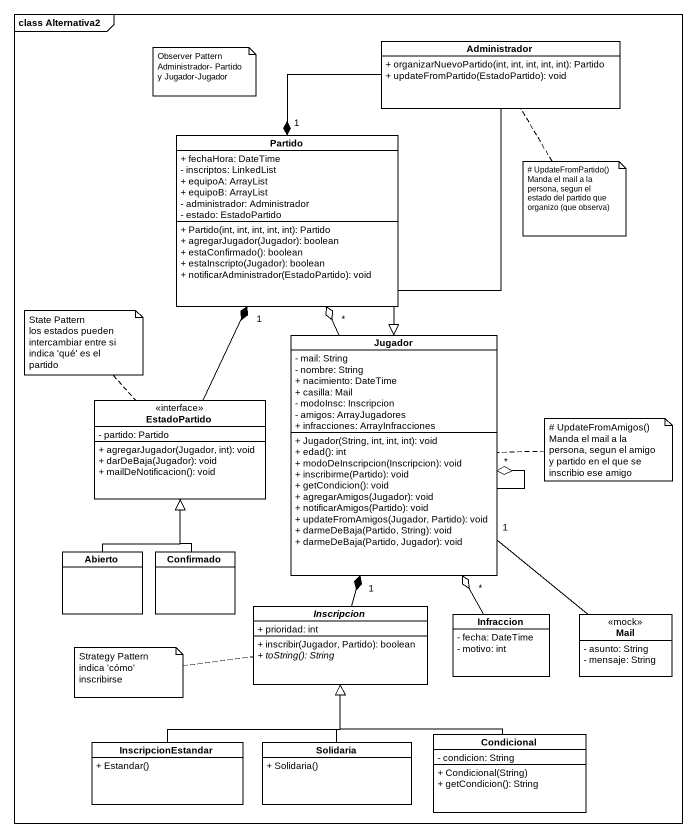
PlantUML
@startuml
mainframe class Alternativa2
hide circle
hide empty members
skinparam classAttributeIconSize 0
class Administrador {
  + organizarNuevoPartido(int, int, int, int, int): Partido
  + updateFromPartido(EstadoPartido): void
}
class Partido {
  + fechaHora: DateTime
  - inscriptos: LinkedList
  + equipoA: ArrayList
  + equipoB: ArrayList
  - administrador: Administrador
  - estado: EstadoPartido
  + Partido(int, int, int, int, int): Partido
  + agregarJugador(Jugador): boolean
  + estaConfirmado(): boolean
  + estaInscripto(Jugador): boolean
  + notificarAdministrador(EstadoPartido): void
}
class Jugador {
  - mail: String
  - nombre: String
  + nacimiento: DateTime
  + casilla: Mail
  - modoInsc: Inscripcion
  - amigos: ArrayJugadores
  + infracciones: ArrayInfracciones
  + Jugador(String, int, int, int): void
  + edad(): int
  + modoDeInscripcion(Inscripcion): void
  + inscribirme(Partido): void
  + getCondicion(): void
  + agregarAmigos(Jugador): void
  + notificarAmigos(Partido): void
  + updateFromAmigos(Jugador, Partido): void
  + darmeDeBaja(Partido, String): void
  + darmeDeBaja(Partido, Jugador): void
}
class EstadoPartido <<interface>> {
  - partido: Partido
  + agregarJugador(Jugador, int): void
  + darDeBaja(Jugador): void
  + mailDeNotificacion(): void
}
class Abierto
class Confirmado
abstract class Inscripcion {
  + prioridad: int
  + inscribir(Jugador, Partido): boolean
  {abstract} + toString(): String
}
class Infraccion {
  - fecha: DateTime
  - motivo: int
}
class Mail <<mock>> {
  - asunto: String
  - mensaje: String
}
class InscripcionEstandar {
  + Estandar()
}
class Solidaria {
  + Solidaria()
}
class Condicional {
  - condicion: String
  + Condicional(String)
  + getCondicion(): String
}
Administrador --* "1" Partido
Administrador --|> Jugador
Jugador -up-o "*" Partido
Jugador --o "*" Jugador
EstadoPartido -up-* "1" Partido
Abierto -up-|> EstadoPartido
Confirmado -up-|> EstadoPartido
Inscripcion -up-* "1" Jugador
Infraccion -up-o "*" Jugador
Mail -up- "1" Jugador
InscripcionEstandar -up-|> Inscripcion
Solidaria -up-|> Inscripcion
Condicional -up-|> Inscripcion
note as N1
  Observer Pattern
  Administrador- Partido y Jugador-Jugador
end note
note bottom of Administrador
  # UpdateFromPartido()
  Manda el mail a la persona, segun el estado del partido que organizo (que observa)
end note
note top of EstadoPartido
  State Pattern
  los estados pueden intercambiar entre si
  indica 'qué' es el partido
end note
note right of Jugador
  # UpdateFromAmigos()
  Manda el mail a la persona, segun el amigo y partido en el que se inscribio ese amigo
end note
note left of Inscripcion
  Strategy Pattern
  indica 'cómo' inscribirse
end note
@enduml
